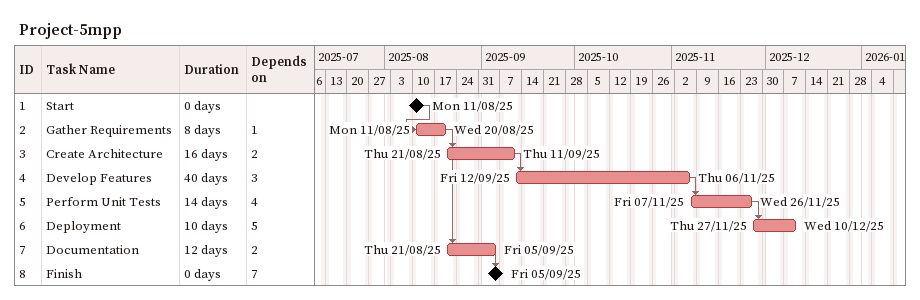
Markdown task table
Project-5mpp

| ID | Task | Duration | Start | Finish | Predecessors |
|---|---|---|---|---|---|
| 1 | Start | 0d | 2025-08-11 | 2025-08-11 |  |
| 2 | Gather Requirements | 8d | 2025-08-11 | 2025-08-20 | 1 |
| 3 | Create Architecture | 16d | 2025-08-21 | 2025-09-11 | 2 |
| 4 | Develop Features | 40d | 2025-09-12 | 2025-11-06 | 3 |
| 5 | Perform Unit Tests | 14d | 2025-11-07 | 2025-11-26 | 4 |
| 6 | Deployment | 10d | 2025-11-27 | 2025-12-10 | 5 |
| 7 | Documentation | 12d | 2025-08-21 | 2025-09-05 | 2 |
| 8 | Finish | 0d | 2025-09-05 | 2025-09-05 | 7 |
